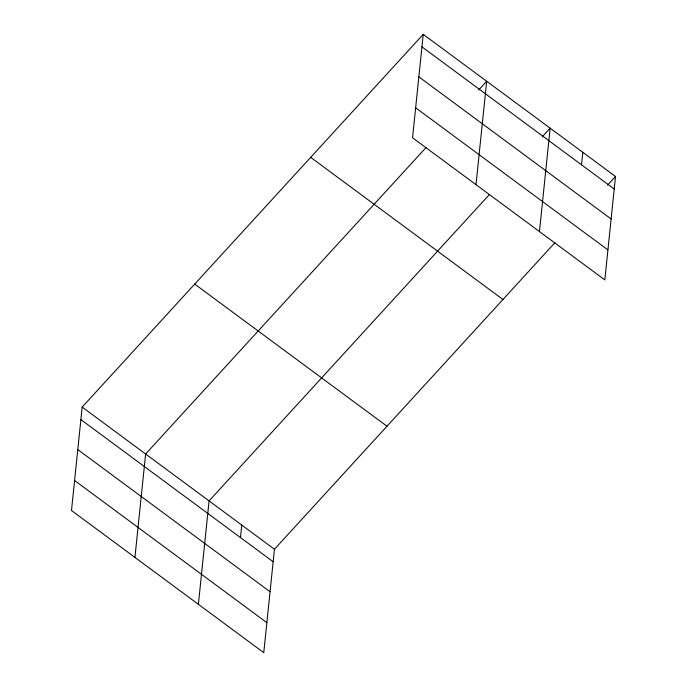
<?xml version="1.0" encoding="UTF-8"?>
<svg xmlns="http://www.w3.org/2000/svg" width="687" height="687" viewBox="0 0 687 687"><rect width="100%" height="100%" fill="white"/><g stroke="black" fill="none" stroke-linecap="round" stroke-linejoin="round"><path stroke-width="1.03" d="M423.235 34.35L412.552 137.761L604.826 279.901L615.509 176.49L423.235 34.35L82.174 407.099L71.491 510.51L263.765 652.65L274.448 549.239L554.907 242.726M134.935 557.415L145.627 454.004L426.086 147.49M198.388 604.32L209.08 500.909L489.53 194.395M240.467 537.577L241.764 525.074M476.005 184.666L486.688 81.255L478.753 89.928M539.45 231.571L550.141 128.16L542.198 136.833M581.528 164.828L582.825 152.325M607.574 185.164L615.509 176.49M421.947 46.853L614.221 188.994M418.847 76.85L611.121 218.99M415.652 107.765L607.926 249.905M310.687 157.357L502.961 299.498M194.722 284.092L386.996 426.232M82.174 407.099L274.448 549.239M80.886 419.602L273.16 561.743M77.786 449.599L270.06 591.739M74.591 480.514L266.865 622.654"/></g></svg>
